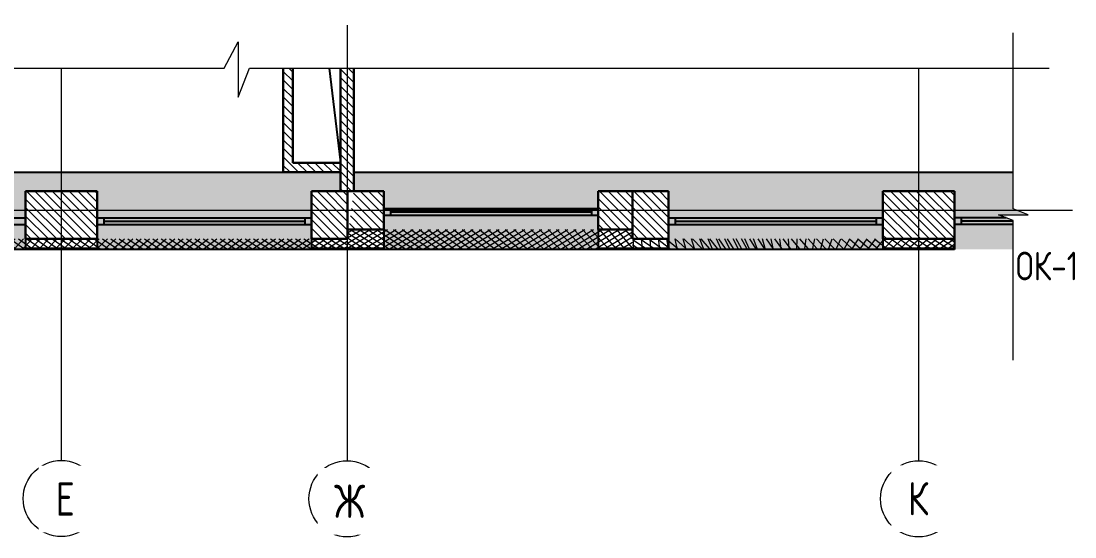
# Model space of a CAD drawing. Header units: millimetres. Extents: x 215300 to 349394, y -116838 to -1602.
# Drawn here: x 345546 to 346315, y -4373 to -3997 of the extents above; entities that cross this region are included whole.
import ezdxf
from ezdxf import colors
from ezdxf.entities.mleader import LeaderData, LeaderLine
from ezdxf.math import Vec2, Vec3

# ---------------------------------------------------------------- set-up
doc = ezdxf.new("R2010")
doc.units = ezdxf.units.MM
doc.linetypes.add('CENTER', pattern=[2, 1.25, -0.25, 0.25, -0.25])
for name, color, linetype, lineweight in [('+АР_Размеры', 252, 'Continuous', 9), ('АР_Марка Окна', 230, 'Continuous', 15), ('АР_Оси', 193, 'Continuous', 9), ('АР_Перегородки_Блок', 174, 'Continuous', 30), ('АР_Перегородки_Блок_Штрих', 174, 'Continuous', 5), ('АР_Сущ Несущая стена', 202, 'Continuous', 30), ('АР_Тонкие', 250, 'Continuous', 5), ('АР_Штриховка монолит', 250, 'Continuous', 9)]:
    doc.layers.add(name, color=color, linetype=linetype, lineweight=lineweight)
doc.layers.add('АР_новое окно', color=160, linetype='Continuous')
doc.styles.add('ISOCPEUR_1', font='isocpeur.ttf', dxfattribs={"width": 0.9, "height": 250})
doc.styles.add('Архитект', font='isocpeur.ttf', dxfattribs={"width": 0.8, "oblique": 8})
doc.styles.add('ГОСТ 2.304', font='isocpeur.ttf', dxfattribs={"width": 0.7})
pattern_1 = [(315, (339609.2334512413, 8747.746462385865), (3.11794585475872, 3.117945854758717), [])]

msp = doc.modelspace()

# ---------------------------------------------------------------- hatches: boundary and pattern name
at = {"true_color": 0xffffff}
h = msp.add_hatch(color=7, dxfattribs=at)
h.dxf.hatch_style = 1
h.paths.add_polyline_path([(345393.34633004, -4163.612058342025), (345549.5717628217, -4163.612058408248), (345549.5785161274, -4121.253645316775), (345575.6185239567, -4121.253645250552), (345575.6185239567, -4107.365641176477), (345298.2986697676, -4107.365641209589), (345298.2986697676, -4121.253645283663), (345393.3530833459, -4121.253645316775)])
h = msp.add_hatch(color=7, dxfattribs=at)
h.dxf.hatch_style = 1
h.paths.add_polyline_path([(345601.6731455167, -4163.612058342025), (345757.8985782319, -4163.612058342025), (345757.8985782982, -4121.253645316775), (345779.0777845458, -4121.253645316775), (345779.0777845458, -4107.365641242701), (345575.6185239567, -4107.365641242701), (345575.6185239567, -4121.253645316775), (345601.6731455167, -4121.253645316775)])
h = msp.add_hatch(color=7, dxfattribs=at)
h.dxf.hatch_style = 1
h.paths.add_polyline_path([(345810.6793378792, -4163.612058342025), (345966.9130406097, -4163.612058408248), (345966.9130406097, -4121.253645316775), (345991.926061859, -4121.253645118106), (345991.926061859, -4107.365640977808), (345788.7993874442, -4107.365641176477), (345788.7993874442, -4121.253645316775), (345810.6876078281, -4121.253645316775)])
h = msp.add_hatch(color=7, dxfattribs=at)
h.dxf.hatch_style = 1
h.paths.add_polyline_path([(346018.3132697918, -4163.612058408248), (346174.5387025734, -4163.612058408248), (346174.5387025734, -4121.253645316775), (346226.6187180332, -4121.253645349887), (346226.6187180332, -4107.365641209589), (345991.926061859, -4107.365641242701), (345991.926061859, -4121.253645382999), (346018.3132697918, -4121.253645316775)])
h = msp.add_hatch(color=7, dxfattribs=at)
h.dxf.hatch_style = 1
h.paths.add_polyline_path([(346280.4301999756, -4138.528206567675), (346258.6832107538, -4138.528206567675), (346269.578502355, -4142.654894332768), (346269.578502355, -4163.612058408248), (346226.6367084829, -4163.612058408248), (346226.6299551771, -4121.253645316775), (346200.238817032, -4121.253645250552), (346200.238817032, -4107.365641176477), (346269.578502355, -4107.365641209589), (346269.578502355, -4134.074003931992)])
at = {"layer": 'АР_Перегородки_Блок_Штрих', "ltscale": 100}
h = msp.add_hatch(dxfattribs=at)
h.set_pattern_fill('ANSI31', color=256, scale=1.388800414029844, angle=-90.00000000000001)
h.set_pattern_definition([(315, (338311.0595711584, 8131.813479359642), (3.11794585475872, 3.117945854758717), [])])
h.paths.add_polyline_path([(345744.3577742614, -4031.53731206686), (345737.413772125, -4031.537312050305), (345737.413772125, -4107.365641242701), (345779.0777845458, -4107.365641242701), (345779.0777845458, -4100.421639172551), (345744.3577741951, -4100.421639172551)])
at = {"layer": 'АР_Штриховка монолит', "ltscale": 100}
h = msp.add_hatch(dxfattribs=at)
h.set_pattern_fill('ANSI31', color=256, scale=1.388800414029844, angle=-90.00000000000001)
h.set_pattern_definition(pattern_1)
h.paths.add_polyline_path([(345788.7993875103, -4031.537312058583), (345779.0777846123, -4031.537312058583), (345779.0777845458, -4121.253645581668), (345788.7993874442, -4121.253645780338)])
h = msp.add_hatch(dxfattribs=at)
h.set_pattern_fill('ANSI31', color=256, scale=1.388800414029844, angle=-90.00000000000001)
h.set_pattern_definition(pattern_1)
h.paths.add_polyline_path([(345601.6585317198, -4155.973655667522), (345601.6585317198, -4121.253645316775), (345549.5785161274, -4121.253645316775), (345549.5785161274, -4155.973655667522)])
h = msp.add_hatch(dxfattribs=at)
h.set_pattern_fill('ANSI31', color=256, scale=1.388800414029844, angle=-90.00000000000001)
h.set_pattern_definition(pattern_1)
h.paths.add_polyline_path([(345810.6729940312, -4149.029653597372), (345810.6729940312, -4121.253645316775), (345788.7993874442, -4121.253645316775), (345788.7993874442, -4121.253645780338), (345785.1885064339, -4149.029653597372)])
h.paths.add_polyline_path([(345784.2857861646, -4155.973655667522), (345784.2857861646, -4121.25364568928), (345779.0777845458, -4121.253645581668), (345757.8985782982, -4121.253645316775), (345757.8985782982, -4155.973655667522)])
h = msp.add_hatch(dxfattribs=at)
h.set_pattern_fill('ANSI31', color=256, scale=1.388800414029844, angle=-90.00000000000001)
h.set_pattern_definition(pattern_1)
h.paths.add_polyline_path([(346018.2986559949, -4155.973655667522), (346018.2986559949, -4121.253645316775), (345991.926061859, -4121.253645316775), (345991.926061859, -4155.973655667522)])
h.paths.add_polyline_path([(345991.926061859, -4149.029653597372), (345991.926061859, -4121.253645316775), (345966.9130406097, -4121.253645316775), (345966.9130406097, -4149.029653597372)])
h = msp.add_hatch(dxfattribs=at)
h.set_pattern_fill('ANSI31', color=256, scale=1.388800414029844, angle=-90.00000000000001)
h.set_pattern_definition(pattern_1)
h.paths.add_polyline_path([(346226.6187180332, -4155.973655667522), (346226.6187180332, -4121.253645316775), (346174.5387025734, -4121.253645316775), (346174.5387025734, -4155.973655667522)])
h = msp.add_hatch(dxfattribs=at)
h.set_pattern_fill('ANSI37', color=256, scale=34.72001035074609, angle=-90.00000000000001)
h.set_pattern_definition([(315, (581121233.6225616, 65001429.61061636), (3.068844345234961, 3.068844345234957), []), (44.99999999999997, (581121233.6225616, 65001429.61061636), (-3.06884434523496, 3.068844345234958), [])])
h.paths.add_polyline_path([(345783.9385860612, -4155.973656139362), (345783.9385860612, -4162.917658209511), (345341.5983472612, -4162.917658151566), (345341.5983472612, -4149.029654060934), (345366.6113685104, -4149.029654060934), (345366.6113685104, -4155.973656131083)])
h = msp.add_hatch(dxfattribs=at)
h.set_pattern_fill('ANSI37', color=256, scale=34.72001035074609, angle=-90.00000000000001)
h.set_pattern_definition([(315, (581121426.6334876, 65001429.61061636), (3.068844345234961, 3.068844345234957), []), (44.99999999999997, (581121426.6334876, 65001429.61061636), (-3.06884434523496, 3.068844345234958), [])])
h.paths.add_polyline_path([(345991.9260619252, -4149.029653630482), (345991.926061859, -4162.917658234345), (345784.2857860986, -4162.917658176399), (345784.2857861646, -4149.029653572538)])
h = msp.add_hatch(dxfattribs=at)
h.set_pattern_fill('ANSI37', color=256, scale=34.72001035074609, angle=-90.00000000000001)
h.set_pattern_definition([(315, (581121926.7400048, 65001429.61061636), (3.068844345234961, 3.068844345234957), []), (44.99999999999997, (581121926.7400048, 65001429.61061636), (-3.06884434523496, 3.068844345234958), [])])
h.paths.add_polyline_path([(346226.6187180332, -4155.973656131083), (346226.6187180332, -4162.917658201233), (345991.926061859, -4162.917658176399), (345991.926061859, -4155.97365610625)])

# ---------------------------------------------------------------- linework, layer by layer
at = {"layer": '+АР_Размеры', "ltscale": 100, "elevation": -2.739175922796548e-08}
for points in [[(346269.578502355, -4244.372827845064), (346269.578502355, -4142.654894307937), (346258.6832106878, -4138.528206567678), (346280.4301999756, -4138.528206567678), (346269.578502355, -4134.074003931994), (346269.578502355, -4005.730758564953)], [(345274.3594620936, -4031.537312058585), (345694.362429908, -4031.537312058585), (345704.6423038158, -4012.26699424107), (345704.6423038158, -4052.649581355668), (345712.8956792964, -4031.537312058585), (346295.6741436686, -4031.537312058585)]]:
    msp.add_lwpolyline(points, dxfattribs=at)
for p, q in [((345298.2986697676, -4107.365641168202, -2.737690562379538e-08), (345779.0777845458, -4107.36564117648, -2.737690562379538e-08)), ((345788.7993874442, -4107.36564117648, -2.737690562379538e-08), (346269.578502355, -4107.36564117648, -2.737690562379538e-08)), ((345549.5785161274, -4121.253645316779, -2.737690562379538e-08), (345554.4393175766, -4121.253645316779, -2.737690562379538e-08)), ((345596.8123440674, -4121.253645316779, -2.737690562379538e-08), (345601.6731455167, -4121.253645316779, -2.737690562379538e-08)), ((345757.8985782982, -4121.253645316779, -2.737690562379538e-08), (345762.7593797472, -4121.253645316779, -2.737690562379538e-08)), ((345805.8268063791, -4121.253645316779, -2.737690562379538e-08), (345810.6876078281, -4121.253645316779, -2.737690562379538e-08)), ((345966.9130406097, -4121.253645316779, -2.737690562379538e-08), (345971.7738420587, -4121.253645316779, -2.737690562379538e-08)), ((346013.4524683428, -4121.253645316779, -2.737690562379538e-08), (346018.3132697918, -4121.253645316779, -2.737690562379538e-08)), ((346174.5387025734, -4121.253645316779, -2.737690562379538e-08), (346179.3995040225, -4121.253645316779, -2.737690562379538e-08)), ((346221.7725303809, -4121.253645316779, -2.737690562379538e-08), (346226.63333183, -4121.253645316779, -2.737690562379538e-08)), ((345393.3530833459, -4140.696851113197, -2.737690562379538e-08), (345549.5785161274, -4140.696851113197, -2.737690562379538e-08)), ((345601.6731455167, -4140.696851113197, -2.737690562379538e-08), (345757.8985782982, -4140.696851113197, -2.737690562379538e-08)), ((345606.5339469657, -4140.696851113197, -2.737690562379538e-08), (345606.5339469657, -4145.557652562301, -2.737690562379538e-08)), ((345753.0377768489, -4140.696851113197, -2.737690562379538e-08), (345753.0377768489, -4145.557652562301, -2.737690562379538e-08)), ((345810.6876078281, -4133.752849043047, -2.737690562379538e-08), (345966.9130406097, -4133.752849043047, -2.737690562379538e-08)), ((345810.6876078281, -4138.613650492153, -2.737690562379538e-08), (345966.9130406097, -4138.613650492153, -2.737690562379538e-08)), ((345815.5484092771, -4133.752849043047, -2.737690562379538e-08), (345815.5484092771, -4138.613650492153, -2.737690562379538e-08)), ((345815.5484092771, -4136.183249767599, -2.737690562379538e-08), (345962.0522391606, -4136.183249767599, -2.737690562379538e-08)), ((345962.0522391606, -4133.752849043047, -2.737690562379538e-08), (345962.0522391606, -4138.613650492153, -2.737690562379538e-08)), ((346018.3132697918, -4140.696851113197, -2.737690562379538e-08), (346174.5387025734, -4140.696851113197, -2.737690562379538e-08)), ((346023.1740712409, -4140.696851113197, -2.737690562379538e-08), (346023.1740712409, -4145.557652562301, -2.737690562379538e-08)), ((346169.6779011242, -4140.696851113197, -2.737690562379538e-08), (346169.6779011242, -4145.557652562301, -2.737690562379538e-08)), ((346264.4088716296, -4140.696851113197, -2.737690562379538e-08), (346226.6187180332, -4140.696851113197, -2.737690562379538e-08)), ((346231.4795194824, -4140.696851113197, -2.737690562379538e-08), (346231.4795194824, -4145.557652562301, -2.737690562379538e-08)), ((345393.3530833459, -4145.557652562301, -2.737690562379538e-08), (345549.5785161274, -4145.557652562301, -2.737690562379538e-08)), ((345601.6731455167, -4145.557652562301, -2.737690562379538e-08), (345757.8985782982, -4145.557652562301, -2.737690562379538e-08)), ((345606.5339469657, -4143.12725183775, -2.737690562379538e-08), (345753.0377768489, -4143.12725183775, -2.737690562379538e-08)), ((346018.3132697918, -4145.557652562301, -2.737690562379538e-08), (346174.5387025734, -4145.557652562301, -2.737690562379538e-08)), ((346023.1740712409, -4143.12725183775, -2.737690562379538e-08), (346169.6779011242, -4143.12725183775, -2.737690562379538e-08)), ((346269.578502355, -4145.557652562301, -2.737690562379538e-08), (346226.6187180332, -4145.557652562301, -2.737690562379538e-08)), ((346269.578502355, -4143.12725183775, -2.737690562379538e-08), (346231.4795194824, -4143.12725183775, -2.737690562379538e-08))]:
    msp.add_line(p, q)
at = {"lineweight": 30}
for p, q in [((345549.5785161274, -4121.253645316779, -2.737690562379538e-08), (345549.5785161274, -4155.973655667525, -2.737690562379538e-08)), ((345601.6731455167, -4121.253645316779, -2.737690562379538e-08), (345601.6731455167, -4155.973655667525, -2.737690562379538e-08)), ((345757.8985782982, -4121.253645316779, -2.737690562379538e-08), (345757.8985782982, -4155.973655667525, -2.737690562379538e-08)), ((345810.6876078281, -4121.253645316779, -2.737690562379538e-08), (345810.6876078281, -4149.029653597376, -2.737690562379538e-08)), ((345966.9130406097, -4121.253645316779, -2.737690562379538e-08), (345966.9130406097, -4149.029653597376, -2.737690562379538e-08)), ((346018.3132697918, -4121.253645316779, -2.737690562379538e-08), (346018.3132697918, -4155.973655667525, -2.737690562379538e-08)), ((346174.5387025734, -4121.253645316779, -2.737690562379538e-08), (346174.5387025734, -4155.973655667525, -2.737690562379538e-08)), ((346226.63333183, -4121.253645316779, -2.737690562379538e-08), (346226.63333183, -4155.973655667525, -2.737690562379538e-08))]:
    msp.add_line(p, q, dxfattribs=at)
at = {"ltscale": 100, "elevation": -2.739175922796548e-08}
msp.add_lwpolyline([(345770.9459247309, -4031.537312058585), (345779.0777845458, -4100.379441772279)], dxfattribs=at)
at = {"layer": 'АР_новое окно', "ltscale": 100}
for p, q in [((346226.6187180332, -4163.612058408252, -2.737690562379538e-08), (345298.2986697676, -4163.612058408252, -2.737690562379538e-08)), ((345601.6585317198, -4162.917658201237, -2.737690562379538e-08), (345549.5785161274, -4162.917658201237, -2.737690562379538e-08)), ((345810.6876078281, -4162.917658201237, -2.737690562379538e-08), (345757.8985782982, -4162.917658201237, -2.737690562379538e-08)), ((346018.2986559949, -4162.917658201237, -2.737690562379538e-08), (345966.9130406097, -4162.917658201237, -2.737690562379538e-08)), ((346226.6187180332, -4162.917658201237, -2.737690562379538e-08), (346174.5387025734, -4162.917658201237, -2.737690562379538e-08))]:
    msp.add_line(p, q, dxfattribs=at)
at = {"layer": 'АР_новое окно', "elevation": -2.739175922796548e-08}
for points in [[(345549.5785161274, -4155.973655667525), (345549.5785161274, -4163.612058408252)], [(345601.6585317198, -4155.973655667525), (345601.6585317198, -4163.612058408252)], [(345757.8985782982, -4155.973656131086), (345757.8985782982, -4163.612058408252)], [(345810.6876078281, -4149.029654060938), (345810.6803807618, -4163.612058408252)], [(345966.9130406097, -4149.029654060938), (345966.9130406097, -4163.612058408252)], [(346018.2986559949, -4155.973655667525), (346018.2986559949, -4163.612058408252)], [(346174.5387025734, -4155.973655667525), (346174.5387025734, -4163.612058408252)], [(346226.6187180332, -4155.973656131086), (346226.6187180332, -4163.612058408252)]]:
    msp.add_lwpolyline(points, dxfattribs=at)
at = {"layer": 'АР_Оси', "linetype": 'CENTER', "ltscale": 1000}
for p, q in [((345783.9385860612, -4000.038960954033, -2.737690562379538e-08), (345783.9385860612, -4317.745828423856, -2.737690562379538e-08)), ((345575.6185239567, -4031.537312058585, -2.737690562379538e-08), (345575.6185239567, -4317.555972820303, -2.737690562379538e-08)), ((346200.5787102702, -4031.537312058585, -2.737690562379538e-08), (346200.5787102702, -4317.764087193259, -2.737690562379538e-08)), ((345186.1396939564, -4135.141649904084, -2.737690562379538e-08), (346312.7412275636, -4135.141649904084, -2.737690562379538e-08))]:
    msp.add_line(p, q, dxfattribs=at)
at = {"layer": 'АР_Оси', "ltscale": 0.5}
for centre in [(345575.6185239567, -4345.3319811009, -2.737690562379538e-08), (345783.9385860612, -4345.521836704452, -2.737690562379538e-08), (346200.5787102702, -4345.540095473857, -2.737690562379538e-08)]:
    msp.add_circle(centre, 27.77600828059688, dxfattribs=at)
at = {"layer": 'АР_Перегородки_Блок', "ltscale": 100, "elevation": -2.739175922796548e-08}
for points in [[(345737.413772125, -4031.537312058585), (345737.413772125, -4107.365641242704)], [(345744.3577741951, -4031.537312058585), (345744.3577741951, -4100.421639172554)], [(345779.0777845458, -4100.421639172554), (345744.3577741951, -4100.421639172554)], [(345779.0777845458, -4107.365641242704), (345779.0777845458, -4107.365641242704), (345737.413772125, -4107.365641242704)]]:
    msp.add_lwpolyline(points, dxfattribs=at)
at = {"layer": 'АР_Сущ Несущая стена', "ltscale": 100}
for p, q in [((345549.5785161274, -4121.253645316779, -2.737690562379538e-08), (345549.5785161274, -4155.973655667525, -2.737690562379538e-08)), ((345601.6585317198, -4121.253645316779, -2.737690562379538e-08), (345549.5785161274, -4121.253645316779, -2.737690562379538e-08)), ((345601.6585317198, -4121.253645316779, -2.737690562379538e-08), (345601.6585317198, -4155.973655667525, -2.737690562379538e-08)), ((345757.8985782982, -4121.253645316779, -2.737690562379538e-08), (345757.8985782982, -4155.973655667525, -2.737690562379538e-08)), ((345784.2857861646, -4121.253645316779, -2.737690562379538e-08), (345784.2857861646, -4155.973655667525, -2.737690562379538e-08)), ((345810.6729940312, -4121.253645316779, -2.737690562379538e-08), (345810.6729940312, -4149.029653597376, -2.737690562379538e-08)), ((345966.9130406097, -4121.253645316779, -2.737690562379538e-08), (345966.9130406097, -4149.029653597376, -2.737690562379538e-08)), ((346018.3132697255, -4121.253645316779, -2.737690562379538e-08), (345966.9130406097, -4121.253645316779, -2.737690562379538e-08)), ((345991.926061859, -4155.973655667525, -2.737690562379538e-08), (345991.926061859, -4121.253645316779, -2.737690562379538e-08)), ((346018.2986559949, -4121.253645316779, -2.737690562379538e-08), (346018.2986559949, -4155.973655667525, -2.737690562379538e-08)), ((346174.5387025734, -4121.253645316779, -2.737690562379538e-08), (346174.5387025734, -4155.973655667525, -2.737690562379538e-08)), ((346226.6187180332, -4121.253645316779, -2.737690562379538e-08), (346174.5387025734, -4121.253645316779, -2.737690562379538e-08)), ((346226.6187180332, -4121.253645316779, -2.737690562379538e-08), (346226.6187180332, -4155.973655667525, -2.737690562379538e-08)), ((345601.6585317198, -4155.973655667525, -2.737690562379538e-08), (345549.5785161274, -4155.973655667525, -2.737690562379538e-08)), ((345991.926061859, -4149.029653597376, -2.737690562379538e-08), (345966.9130406097, -4149.029653597376, -2.737690562379538e-08)), ((346226.6187180332, -4155.973655667525, -2.737690562379538e-08), (346174.5387025734, -4155.973655667525, -2.737690562379538e-08))]:
    msp.add_line(p, q, dxfattribs=at)
at = {"layer": 'АР_Сущ Несущая стена', "ltscale": 100, "elevation": -2.739175922796548e-08}
for points in [[(345779.0777845458, -4031.537312058585), (345779.0777845458, -4121.253645581672), (345788.7993874442, -4121.253645780342), (345788.7993874442, -4031.537312058585)], [(345810.6729940312, -4121.253645316779), (345757.8985782982, -4121.253645316779)], [(345784.2857861646, -4155.973655667525), (345757.8985782982, -4155.973655667525)], [(345810.6729940312, -4149.029653597376), (345784.2857861646, -4149.029653597376)], [(346018.3132697255, -4155.973655667525), (345991.926061859, -4155.973655667525)]]:
    msp.add_lwpolyline(points, dxfattribs=at)

# ---------------------------------------------------------------- texts
at = {"layer": 'АР_Марка Окна', "ltscale": 100, "insert": (345393.6106396684, -4186.245052890825, -2.737690562379538e-08), "char_height": 20.83200621044766, "width": 165.2371009471174, "attachment_point": 7, "style": 'ISOCPEUR_1'}
msp.add_mtext('\\pi877.78292;{\\W0.8;ОК-1}', dxfattribs=at)

# ---------------------------------------------------------------- leaders
at = {"layer": 'АР_Тонкие'}
ml = msp.add_multileader_mtext('Standard', dxfattribs=at)
ml.set_content('\\pxqlsm1;Система фасадная теплоизоляционная композиционная с наружным штукатурным слоем «BAUMITMineral»', color=256, style='Архитект')
ml.set_leader_properties()
ml.build(insert=Vec2(0, 0))
ml.multileader.update_dxf_attribs({"text_left_attachment_type": 6, "text_right_attachment_type": 6, "dogleg_length": 100, "arrow_head_size": 17.36000517537304})
ctx = ml.context
ctx.base_point, ctx.char_height, ctx.arrow_head_size, ctx.landing_gap_size, ctx.plane_origin, ctx.plane_x_axis = Vec3(345451.7579170715, -3902.730189609091, -2.737690562379538e-08), 17.36000517537304, 17.36000517537304, 1.736000517537305, Vec3(344516.0339378531, -4916.001206121051, -2.737690562379538e-08), Vec3(-1, 0)
ctx.left_attachment, ctx.right_attachment = 6, 6
notes = []
notes.append((ctx, [(1, (1, 1, 0), (345458.7019191416, -3902.730189609091, -2.737690562379538e-08), (-1, 0), 6.944002070149219, [(0, [(345679.859743284, -3968.971598497026, -2.737690562379538e-08)], 0, [])])]))
ctx.mtext.insert, ctx.mtext.width, ctx.mtext.defined_height, ctx.mtext.flow_direction = Vec3(345074.0323522403, -3881.898183398643, -2.737690562379538e-08), 423.6084736024476, 141.1979051206683, 5
for ctx, leaders in notes:
    for number, flags, end, landing, length, lines in leaders:
        leader = LeaderData()
        leader.index, (leader.has_last_leader_line, leader.has_dogleg_vector, leader.attachment_direction) = number, flags
        leader.last_leader_point, leader.dogleg_vector, leader.dogleg_length = Vec3(end), Vec3(landing), length
        for number, points, colour, breaks in lines:
            line = LeaderLine()
            line.index, line.vertices, line.color, line.breaks = number, Vec3.list(points), colors.encode_raw_color(colour), breaks
            leader.lines.append(line)
        ctx.leaders.append(leader)

# ---------------------------------------------------------------- next in the draw order: texts
at = {"layer": 'АР_Оси', "char_height": 24.30400724552227, "width": 36.72128336683294, "attachment_point": 1, "line_spacing_factor": 1.149209049011902, "style": 'ГОСТ 2.304', "bg_fill": 2}
for s, insert in [('{\\W0.8;Е}', (345571.3195916866, -4333.476086907083, -2.737690562379538e-08)), ('{\\W0.8;Ж}', (345774.5438608344, -4335.13092312247, -2.737690562379538e-08)), ('{\\W0.8;К}', (346192.7268860984, -4333.195130761923, -2.737690562379538e-08))]:
    msp.add_mtext(s, dxfattribs=dict(at, insert=insert))

doc.saveas('drawing.dxf')
